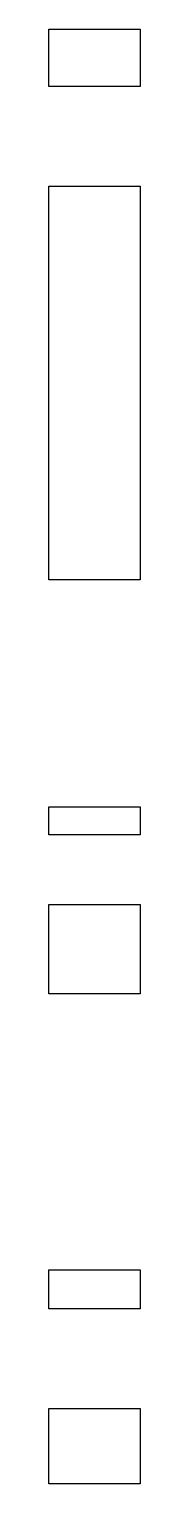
# Model space of a CAD drawing. Header units: metres. Extents: x -18.5 to -15.6, y -1.1 to 46.5.
import ezdxf

# ---------------------------------------------------------------- set-up
doc = ezdxf.new("R2010")
doc.units = ezdxf.units.M

msp = doc.modelspace()

# ---------------------------------------------------------------- linework, layer by layer
for p, q in [((-18.55, 45.777), (-18.55, 46.5)), ((-18.55, 46.5), (-15.759, 46.5)), ((-15.759, 46.5), (-15.55, 46.5)), ((-15.759, 46.5), (-15.759, 46.5)), ((-15.55, 46.5), (-15.55, 45.191)), ((-18.55, 44.815), (-18.55, 45.777)), ((-18.55, 44.727), (-18.55, 44.815)), ((-15.55, 45.191), (-15.55, 45.168)), ((-15.55, 45.168), (-15.55, 45.055)), ((-15.55, 45.055), (-15.55, 44.826)), ((-15.55, 44.826), (-15.55, 44.624)), ((-18.55, 44.624), (-18.55, 44.727)), ((-16.858, 44.624), (-18.55, 44.624)), ((-15.55, 44.624), (-16.858, 44.624)), ((-18.55, 40.715), (-18.55, 41.366)), ((-18.55, 41.366), (-15.718, 41.366)), ((-15.718, 41.366), (-15.55, 41.366)), ((-15.718, 41.366), (-15.718, 41.366)), ((-15.55, 41.366), (-15.55, 40.715)), ((-18.55, 40.669), (-18.55, 40.715)), ((-18.55, 40.546), (-18.55, 40.669)), ((-18.55, 28.639), (-18.55, 40.546)), ((-15.55, 40.715), (-15.55, 40.669)), ((-15.55, 40.669), (-15.55, 40.662)), ((-15.55, 40.662), (-15.55, 39.654)), ((-15.55, 39.654), (-15.55, 28.481)), ((-18.55, 28.481), (-18.55, 28.639)), ((-18.343, 28.481), (-18.55, 28.481)), ((-15.55, 28.481), (-18.343, 28.481)), ((-18.55, 20.599), (-18.55, 21.05)), ((-18.55, 21.05), (-16.409, 21.05)), ((-16.409, 21.05), (-15.55, 21.05)), ((-16.409, 21.05), (-16.409, 21.05)), ((-15.55, 21.05), (-15.55, 20.599)), ((-18.55, 20.441), (-18.55, 20.599)), ((-15.55, 20.599), (-15.55, 20.441)), ((-18.55, 20.139), (-18.55, 20.441)), ((-15.847, 20.139), (-18.55, 20.139)), ((-15.55, 20.139), (-15.847, 20.139)), ((-15.55, 20.441), (-15.55, 20.139)), ((-18.55, 17.19), (-18.55, 17.861)), ((-18.55, 17.861), (-18.253, 17.861)), ((-18.253, 17.861), (-15.55, 17.861)), ((-18.253, 17.861), (-18.253, 17.861)), ((-15.55, 17.861), (-15.55, 17.19)), ((-18.55, 16.609), (-18.55, 17.19)), ((-15.55, 17.19), (-15.55, 16.609)), ((-18.55, 16.195), (-18.55, 16.609)), ((-18.55, 14.933), (-18.55, 16.195)), ((-15.55, 16.609), (-15.55, 16.195)), ((-15.55, 16.195), (-15.55, 15.93)), ((-15.55, 15.93), (-15.55, 14.933)), ((-17.021, 14.933), (-18.55, 14.933)), ((-15.55, 14.933), (-17.021, 14.933)), ((-18.55, 4.785), (-18.55, 5.9)), ((-18.55, 5.9), (-17.279, 5.9)), ((-17.279, 5.9), (-15.55, 5.9)), ((-17.279, 5.9), (-17.279, 5.9)), ((-15.55, 5.9), (-15.55, 4.95)), ((-18.55, 4.624), (-18.55, 4.785)), ((-15.55, 4.95), (-15.55, 4.785)), ((-15.55, 4.785), (-15.55, 4.624)), ((-16.858, 4.624), (-18.55, 4.624)), ((-15.55, 4.624), (-16.858, 4.624)), ((-18.55, 1.352), (-18.55, 1.366)), ((-18.55, 1.366), (-15.718, 1.366)), ((-18.55, 1.202), (-18.55, 1.352)), ((-18.55, -0.21), (-18.55, 1.202)), ((-15.718, 1.366), (-15.55, 1.366)), ((-15.718, 1.366), (-15.718, 1.366)), ((-15.55, 1.366), (-15.55, 1.339)), ((-15.55, 1.339), (-15.55, 0.968)), ((-15.55, 0.968), (-15.55, 0.745)), ((-15.55, 0.745), (-15.55, -0.592)), ((-18.55, -0.298), (-18.55, -0.21)), ((-18.55, -1.1), (-18.55, -0.298)), ((-15.55, -0.592), (-15.55, -0.701)), ((-15.55, -0.701), (-15.55, -0.773)), ((-15.55, -0.773), (-15.55, -0.816)), ((-15.55, -0.816), (-15.55, -0.835)), ((-15.55, -0.835), (-15.55, -1.1)), ((-17.415, -1.1), (-18.55, -1.1)), ((-15.55, -1.1), (-17.415, -1.1))]:
    msp.add_line(p, q)

doc.saveas('drawing.dxf')
